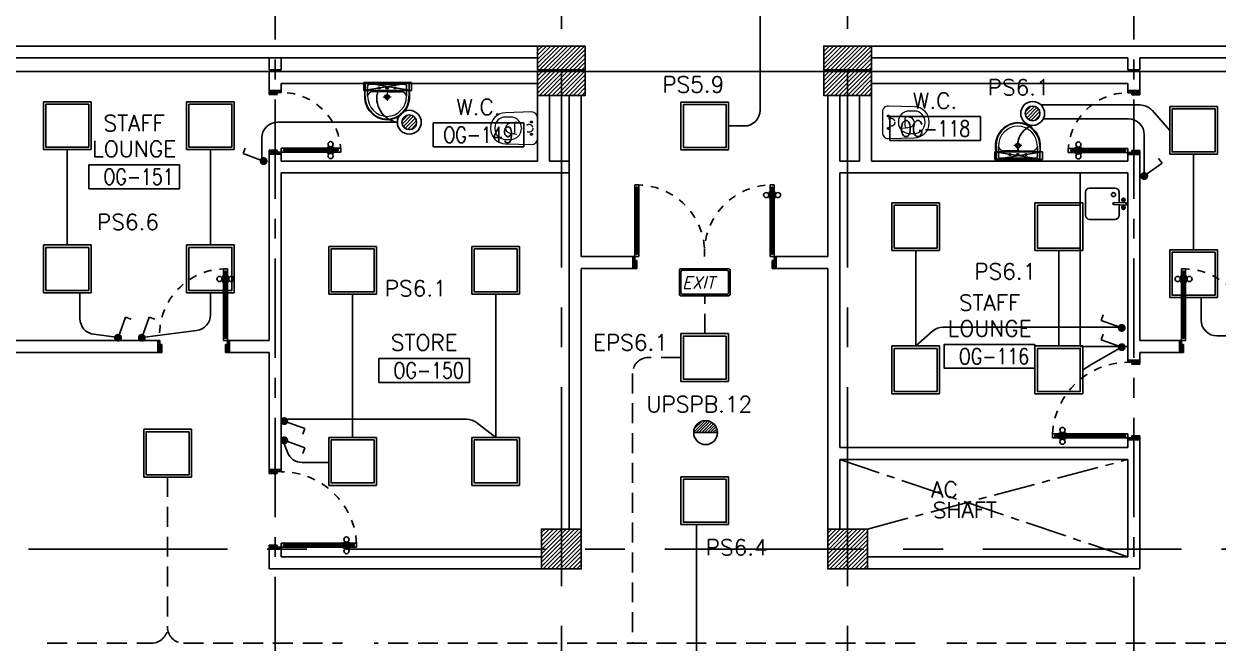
# Model space of a CAD drawing. Extents: x 0 to 92.9, y -1.3 to 78.2.
# Drawn here: x 57.68 to 72.7, y 25.96 to 33.74 of the extents above; entities that cross this region are included whole.
import ezdxf
from ezdxf.enums import TextEntityAlignment as Align

# ---------------------------------------------------------------- set-up
doc = ezdxf.new("R2010")
doc.units = 0
doc.header["$MEASUREMENT"] = 0
for name, pattern in [('CENTER', [2, 1.25, -0.25, 0.25, -0.25]), ('CENTER2', [1.125, 0.75, -0.125, 0.125, -0.125]), ('CENTERX2', [4, 2.5, -0.5, 0.5, -0.5]), ('DASHED', [0.75, 0.5, -0.25]), ('HIDDEN', [0.375, 0.25, -0.125]), ('HIDDEN2', [0.1875, 0.125, -0.0625])]:
    doc.linetypes.add(name, pattern=pattern)
doc.layers.get('0').update_dxf_attribs({"color": 11, "linetype": 'CONTINUOUS'})
for name, color, linetype in [('AXES', 11, 'CENTERX2'), ('AXES1', 11, 'CENTER'), ('COL', 11, 'CONTINUOUS'), ('DOOR', 11, 'CONTINUOUS'), ('E-CLINE', 2, 'CONTINUOUS'), ('E-HLINE', 2, 'HIDDEN'), ('E-LITE', 4, 'CONTINUOUS'), ('E-SWITCH', 4, 'CONTINUOUS'), ('E-SWITCHS', 4, 'CONTINUOUS'), ('E-TEXT', 4, 'CONTINUOUS'), ('E-TRXT', 4, 'CONTINUOUS'), ('EJ', 11, 'CONTINUOUS'), ('EL-LITE', 4, 'CONTINUOUS'), ('FIX', 11, 'CONTINUOUS'), ('HAT', 11, 'CONTINUOUS'), ('NON-MEDICAL', 11, 'CONTINUOUS'), ('RM-BOX', 11, 'CONTINUOUS'), ('RM-NAME', 11, 'CONTINUOUS'), ('RM-NO', 11, 'CONTINUOUS'), ('ROOF', 11, 'CONTINUOUS'), ('WALL', 11, 'CONTINUOUS'), ('WALL-F', 11, 'CONTINUOUS')]:
    doc.layers.add(name, color=color, linetype=linetype)
doc.styles.add('ITALICC', font='italicc')
doc.styles.add('ROMANS', font='ROMANS.shx', dxfattribs={"width": 0.6})

# ---------------------------------------------------------------- blocks, each defined once
blk = doc.blocks.new('*X88')
at = {"color": 0}
for p, q in [((235129, 139881), (235597, 140350)), ((235129, 139934), (235544, 140350)), ((235129, 139987), (235491, 140350)), ((235129, 140040), (235438, 140350)), ((235129, 140093), (235385, 140350)), ((235129, 140146), (235332, 140350)), ((235129, 140199), (235279, 140350)), ((235129, 140253), (235226, 140350)), ((235129, 140306), (235173, 140350)), ((235150, 139850), (235629, 140328)), ((235203, 139850), (235629, 140275)), ((235256, 139850), (235629, 140222)), ((235309, 139850), (235629, 140169)), ((235362, 139850), (235629, 140116)), ((235415, 139850), (235629, 140063)), ((235468, 139850), (235629, 140010)), ((235521, 139850), (235629, 139957)), ((235574, 139850), (235629, 139904))]:
    blk.add_line(p, q, dxfattribs=at)
blk = doc.blocks.new('COL50')
at = {"layer": 'COL'}
blk.add_lwpolyline([(-250, 250), (-250, -250), (250, -250), (250, 250)], close=True, dxfattribs=at)
blk = doc.blocks.new('C5')
at = {"layer": 'HAT', "linetype": 'ByBlock'}
h = blk.add_hatch(dxfattribs=at)
h.set_pattern_fill('ANSI31', color=256, scale=300, style=0)
h.set_pattern_definition([(45, (-223356.182, -51411.005), (-26.516504, 26.516504), [])])
h.paths.add_polyline_path([(300, 300), (0, 300), (0, 0), (300, 0)])
h.paths.add_polyline_path([(600, 300), (300, 300), (300, 0), (600, 0)])
at = {"layer": 'COL'}
blk.add_lwpolyline([(600, 300), (0, 300), (0, 0), (600, 0)], close=True, dxfattribs=at)
blk = doc.blocks.new('A$C272A55A0')
at = {"layer": 'DOOR', "color": 0, "linetype": 'ByBlock'}
for p, q in [((0, 900), (0, 1050)), ((50, 1050), (0, 1050)), ((25, 950), (50, 950)), ((25, 900), (25, 950)), ((50, 950), (50, 1050)), ((1750, 950), (1750, 1050)), ((1750, 1050), (1800, 1050)), ((1775, 950), (1750, 950)), ((1775, 900), (1775, 950)), ((1800, 1050), (1800, 900)), ((0, 900), (25, 900)), ((75, 900), (25, 900)), ((25, 850), (25, 900)), ((42, 850), (25, 850)), ((58, 870), (42, 870)), ((42, 870), (42, 850)), ((58, 850), (58, 870)), ((75, 850), (58, 850)), ((75, 900), (75, 850)), ((1725, 900), (1775, 900)), ((1725, 900), (1725, 850)), ((1725, 850), (1742, 850)), ((1742, 870), (1758, 870)), ((1742, 850), (1742, 870)), ((1758, 870), (1758, 850)), ((1758, 850), (1775, 850)), ((1800, 900), (1775, 900)), ((1775, 850), (1775, 900)), ((1718, 160), (1709, 160)), ((1709, 95), (1709, 160)), ((1725, 173), (1718, 173)), ((1718, 173), (1718, 83)), ((1718, 95), (1718, 160)), ((1775, 173), (1782, 173)), ((1782, 173), (1782, 83)), ((1782, 160), (1791, 160)), ((1782, 95), (1782, 160)), ((1791, 95), (1791, 160)), ((25, 50), (42, 50)), ((25, 50), (25, 0)), ((25, 0), (75, 0)), ((75, 0), (25, 0)), ((42, 50), (42, 30)), ((42, 30), (58, 30)), ((58, 50), (75, 50)), ((58, 50), (58, 30)), ((75, 50), (75, 0)), ((1718, 95), (1709, 95)), ((1725, 83), (1718, 83)), ((1742, 50), (1725, 50)), ((1725, 50), (1725, 0)), ((1775, 0), (1725, 0)), ((1725, 0), (1775, 0)), ((1742, 50), (1742, 30)), ((1758, 30), (1742, 30)), ((1775, 50), (1758, 50)), ((1758, 50), (1758, 30)), ((1775, 83), (1782, 83)), ((1775, 50), (1775, 0)), ((1782, 95), (1791, 95))]:
    blk.add_line(p, q, dxfattribs=at)
at = {"layer": 'DOOR', "color": 9, "linetype": 'ByBlock'}
for p, q in [((50, 1050), (0, 1010)), ((50, 1050), (0, 937)), ((50, 1050), (37, 950)), ((1750, 1050), (1800, 1010)), ((1750, 1050), (1800, 937)), ((1750, 1050), (1763, 950))]:
    blk.add_line(p, q, dxfattribs=at)
at = {"layer": 'DOOR', "linetype": 'ByBlock'}
for p, q in [((25, 850), (25, 50)), ((42, 850), (42, 50)), ((58, 850), (58, 50)), ((75, 50), (75, 850)), ((1725, 50), (1725, 850)), ((1742, 850), (1742, 50)), ((1758, 850), (1758, 50)), ((1775, 850), (1775, 50))]:
    blk.add_line(p, q, dxfattribs=at)
at = {"layer": 'DOOR', "color": 0, "linetype": 'ByBlock'}
for centre in [(1676, 128), (1824, 128)]:
    blk.add_circle(centre, 32.4, dxfattribs=at)
at = {"layer": 'DOOR', "color": 9, "linetype": 'ByBlock'}
for centre, radius, start, end in [((50, 1050), 54.4, 203.2074, 270), ((50, 1050), 74.4, 227.7764, 270), ((50, 1050), 94.4, 238.0182, 270), ((50, 1050), 114, 244.0838, 257.3774), ((50, 1050), 134, 248.1598, 259.28), ((50, 1050), 154, 251.1053, 256.2858), ((50, 1050), 34.4, 180, 270), ((50, 1050), 14.4, 180, 270), ((1750, 1050), 14.4, 270, 0), ((1750, 1050), 34.4, 270, 0), ((1750, 1050), 54.4, 270, 336.7926), ((1750, 1050), 74.4, 270, 312.2236), ((1750, 1050), 94.4, 270, 301.9818), ((1750, 1050), 114, 282.6226, 295.9162), ((1750, 1050), 134, 280.72, 291.8402), ((1750, 1050), 154, 283.7142, 288.8947)]:
    blk.add_arc(centre, radius, start, end, dxfattribs=at)
at = {"layer": 'DOOR', "linetype": 'HIDDEN', "ltscale": 0.5}
for centre, start, end in [((50, 851), 268.3174, 3.2965), ((1750, 851), 176.7035, 271.6826)]:
    blk.add_arc(centre, 851, start, end, dxfattribs=at)
at = {"layer": 'WALL', "linetype": 'ByBlock'}
blk.add_line((1800, 900), (1800, 1050), dxfattribs=at)
blk = doc.blocks.new('RM1')
at = {"layer": 'RM-BOX'}
blk.add_lwpolyline([(570, -200), (-570, -200), (-570, -500), (570, -500)], close=True, dxfattribs=at)
at = {"layer": 'RM-NAME', "style": 'ROMANS'}
for tag, p in [('ROOMNAME1', (0, 324)), ('ROOMNAME2', (0, 0))]:
    blk.add_attdef(tag, text='', height=200, dxfattribs=at).set_placement(p, align=Align.MIDDLE)
at = {"layer": 'RM-NO', "style": 'ROMANS', "width": 0.8}
blk.add_attdef('ROOMNO', text='', height=200, dxfattribs=at).set_placement((0, -350), align=Align.MIDDLE)
blk = doc.blocks.new('DOOR-10')
at = {"layer": 'DOOR', "color": 0, "linetype": 'ByBlock'}
for p, q in [((-26, 1100), (-76, 1100)), ((-76, 1100), (-26, 1100)), ((-76, 1050), (-76, 1100)), ((-43, 1070), (-59, 1070)), ((-59, 1050), (-59, 1070)), ((-43, 1050), (-43, 1070)), ((-26, 1050), (-26, 1100)), ((-83, 1005), (-92, 1005)), ((-92, 1005), (-92, 940)), ((-83, 940), (-92, 940)), ((-76, 1018), (-83, 1018)), ((-83, 928), (-83, 1018)), ((-83, 1005), (-83, 940)), ((-76, 928), (-83, 928)), ((-59, 1050), (-76, 1050)), ((-26, 1050), (-43, 1050)), ((-26, 1018), (-18, 1018)), ((-26, 928), (-18, 928)), ((-18, 928), (-18, 1018)), ((-18, 1005), (-9, 1005)), ((-18, 1005), (-18, 940)), ((-18, 940), (-9, 940)), ((-9, 1005), (-9, 940)), ((-76, 200), (-59, 200)), ((-76, 150), (-76, 200)), ((-59, 200), (-59, 180)), ((-59, 180), (-43, 180)), ((-43, 200), (-26, 200)), ((-43, 180), (-43, 200)), ((-26, 200), (-26, 150)), ((-1001, 0), (-1001, 150)), ((-1001, 150), (-976, 150)), ((-1001, 150), (-1001, 0)), ((-951, 0), (-1001, 0)), ((-976, 150), (-976, 100)), ((-976, 100), (-951, 100)), ((-951, 100), (-951, 0)), ((-76, 150), (-26, 150)), ((-51, 100), (-51, 0)), ((-26, 100), (-51, 100)), ((-51, 0), (-1, 0)), ((-1, 150), (-26, 150)), ((-26, 150), (-26, 100))]:
    blk.add_line(p, q, dxfattribs=at)
at = {"layer": 'DOOR', "linetype": 'ByBlock'}
for p, q in [((-76, 1050), (-76, 200)), ((-59, 200), (-59, 1050)), ((-43, 200), (-43, 1050)), ((-26, 200), (-26, 1050))]:
    blk.add_line(p, q, dxfattribs=at)
at = {"layer": 'DOOR', "color": 9, "linetype": 'ByBlock'}
for p, q in [((-951, 0), (-1001, 114)), ((-951, 0), (-1001, 40)), ((-951, 0), (-964, 100)), ((-51, 0), (-1, 114)), ((-51, 0), (-37, 100)), ((-51, 0), (-1, 40)), ((-1, 0), (-1, 150))]:
    blk.add_line(p, q, dxfattribs=at)
at = {"layer": 'DOOR', "color": 0, "linetype": 'ByBlock'}
for centre in [(-124, 973), (23, 973)]:
    blk.add_circle(centre, 32.4, dxfattribs=at)
at = {"layer": 'DOOR', "linetype": 'HIDDEN', "ltscale": 0.5}
blk.add_arc((-23, 149), 952, 93.1482, 179.9482, dxfattribs=at)
at = {"layer": 'DOOR', "color": 9, "linetype": 'ByBlock'}
for centre, radius, start, end in [((-951, 0), 154, 103.7142, 108.8947), ((-951, 0), 134, 100.72, 111.8402), ((-951, 0), 94.4, 90, 121.9818), ((-951, 0), 74.4, 90, 132.2236), ((-951, 0), 54.4, 90, 156.7926), ((-951, 0), 34.4, 90, 180), ((-951, 0), 14.4, 90, 180), ((-51, 0), 94.4, 58.0182, 90), ((-51, 0), 74.4, 47.7764, 90), ((-51, 0), 54.4, 23.2074, 90), ((-51, 0), 34.4, 0, 90), ((-51, 0), 14.4, 0, 90), ((-51, 0), 134, 68.1598, 79.28), ((-51, 0), 114, 64.0838, 77.3774), ((-51, 0), 154, 71.1053, 76.2858)]:
    blk.add_arc(centre, radius, start, end, dxfattribs=at)
blk = doc.blocks.new('DOOR80')
at = {"layer": 'DOOR', "color": 0, "linetype": 'ByBlock'}
for p, q in [((-91, 805), (-91, 740)), ((-82, 805), (-91, 805)), ((-82, 728), (-82, 818)), ((-75, 818), (-82, 818)), ((-82, 805), (-82, 740)), ((-75, 850), (-75, 900)), ((-75, 900), (-25, 900)), ((-25, 900), (-75, 900)), ((-58, 850), (-75, 850)), ((-58, 850), (-58, 870)), ((-42, 870), (-58, 870)), ((-42, 850), (-42, 870)), ((-25, 850), (-42, 850)), ((-25, 850), (-25, 900)), ((-25, 818), (-18, 818)), ((-18, 728), (-18, 818)), ((-18, 805), (-18, 740)), ((-18, 805), (-9, 805)), ((-9, 805), (-9, 740)), ((-82, 740), (-91, 740)), ((-75, 728), (-82, 728)), ((-25, 728), (-18, 728)), ((-18, 740), (-9, 740)), ((-75, 200), (-58, 200)), ((-75, 150), (-75, 200)), ((-58, 200), (-58, 180)), ((-58, 180), (-42, 180)), ((-42, 200), (-25, 200)), ((-42, 180), (-42, 200)), ((-25, 200), (-25, 150)), ((-800, 150), (-800, 0)), ((-800, 150), (-775, 150)), ((-800, 0), (-800, 150)), ((-750, 0), (-800, 0)), ((-775, 150), (-775, 100)), ((-775, 100), (-750, 100)), ((-750, 100), (-750, 0)), ((-75, 150), (-25, 150)), ((-50, 100), (-50, 0)), ((-25, 100), (-50, 100)), ((-50, 0), (0, 0)), ((0, 150), (-25, 150)), ((-25, 150), (-25, 100)), ((0, 0), (0, 150)), ((0, 150), (0, 0))]:
    blk.add_line(p, q, dxfattribs=at)
at = {"layer": 'DOOR', "linetype": 'ByBlock'}
for p, q in [((-75, 850), (-75, 200)), ((-58, 200), (-58, 850)), ((-42, 200), (-42, 850)), ((-25, 200), (-25, 850))]:
    blk.add_line(p, q, dxfattribs=at)
at = {"layer": 'DOOR', "color": 9, "linetype": 'ByBlock'}
for p, q in [((-750, 0), (-800, 114)), ((-750, 0), (-800, 40)), ((-750, 0), (-763, 100)), ((-50, 0), (0, 114)), ((-50, 0), (-37, 100)), ((-50, 0), (0, 40))]:
    blk.add_line(p, q, dxfattribs=at)
at = {"layer": 'DOOR', "color": 0, "linetype": 'ByBlock'}
for centre in [(-124, 773), (24, 773)]:
    blk.add_circle(centre, 32.4, dxfattribs=at)
at = {"layer": 'DOOR', "linetype": 'HIDDEN', "ltscale": 0.5}
blk.add_arc((-25, 150), 750, 90, 180, dxfattribs=at)
at = {"layer": 'DOOR', "color": 9, "linetype": 'ByBlock'}
for centre, radius, start, end in [((-750, 0), 154, 103.7142, 108.8947), ((-750, 0), 134, 100.72, 111.8402), ((-750, 0), 94.4, 90, 121.9818), ((-750, 0), 74.4, 90, 132.2236), ((-750, 0), 54.4, 90, 156.7926), ((-750, 0), 34.4, 90, 180), ((-750, 0), 14.4, 90, 180), ((-50, 0), 94.4, 58.0182, 90), ((-50, 0), 74.4, 47.7764, 90), ((-50, 0), 54.4, 23.2074, 90), ((-50, 0), 34.4, 0, 90), ((-50, 0), 14.4, 0, 90), ((-50, 0), 134, 68.1598, 79.28), ((-50, 0), 114, 64.0838, 77.3774), ((-50, 0), 154, 71.1053, 76.2858)]:
    blk.add_arc(centre, radius, start, end, dxfattribs=at)
blk = doc.blocks.new('DOOR90')
at = {"layer": 'DOOR', "linetype": 'ByBlock'}
for p, q in [((0, 0), (-150, 0)), ((-200, -25), (-1000, -25)), ((-200, -42), (-1000, -42)), ((-200, -58), (-1000, -58)), ((-1000, -75), (-200, -75))]:
    blk.add_line(p, q, dxfattribs=at)
at = {"layer": 'DOOR', "color": 0, "linetype": 'ByBlock'}
for p, q in [((-150, 0), (-150, -25)), ((-150, 0), (0, 0)), ((0, -50), (0, 0)), ((-1050, -25), (-1050, -75)), ((-1050, -75), (-1050, -25)), ((-1000, -25), (-1050, -25)), ((-1000, -75), (-1050, -75)), ((-1020, -42), (-1020, -58)), ((-1000, -42), (-1020, -42)), ((-1000, -58), (-1020, -58)), ((-1000, -25), (-1000, -42)), ((-1000, -58), (-1000, -75)), ((-968, -25), (-968, -18)), ((-878, -18), (-968, -18)), ((-968, -75), (-968, -82)), ((-878, -82), (-968, -82)), ((-955, -18), (-955, -9)), ((-955, -9), (-890, -9)), ((-955, -18), (-890, -18)), ((-955, -82), (-955, -91)), ((-955, -82), (-890, -82)), ((-955, -91), (-890, -91)), ((-890, -18), (-890, -9)), ((-890, -82), (-890, -91)), ((-878, -25), (-878, -18)), ((-878, -75), (-878, -82)), ((-200, -42), (-200, -25)), ((-200, -25), (-150, -25)), ((-180, -42), (-200, -42)), ((-200, -75), (-200, -58)), ((-200, -58), (-180, -58)), ((-150, -75), (-200, -75)), ((-180, -58), (-180, -42)), ((-150, -75), (-150, -25)), ((-150, -25), (-100, -25)), ((-100, -25), (-100, -50)), ((-100, -50), (0, -50)), ((-150, -900), (-150, -875)), ((-150, -875), (-100, -875)), ((0, -900), (-150, -900)), ((-150, -900), (0, -900)), ((-100, -850), (0, -850)), ((-100, -875), (-100, -850)), ((0, -850), (0, -900))]:
    blk.add_line(p, q, dxfattribs=at)
at = {"layer": 'DOOR', "color": 9, "linetype": 'ByBlock'}
for p, q in [((0, -50), (-114, 0)), ((0, -50), (-40, 0)), ((0, -50), (-100, -37)), ((0, -850), (-114, -900)), ((0, -850), (-100, -863)), ((0, -850), (-40, -900))]:
    blk.add_line(p, q, dxfattribs=at)
at = {"layer": 'DOOR', "color": 0, "linetype": 'ByBlock'}
for centre in [(-923, 24), (-923, -124)]:
    blk.add_circle(centre, 32.4, dxfattribs=at)
at = {"layer": 'DOOR', "color": 9, "linetype": 'ByBlock'}
for centre, radius, start, end in [((0, -50), 74.4, 137.7764, 180), ((0, -50), 54.4, 113.2074, 180), ((0, -50), 154, 161.1053, 166.2858), ((0, -50), 134, 158.1598, 169.28), ((0, -50), 114, 154.0838, 167.3774), ((0, -50), 94.4, 148.0182, 180), ((0, -50), 34.4, 90, 180), ((0, -50), 14.4, 90, 180), ((0, -850), 154, 193.7142, 198.8947), ((0, -850), 134, 190.72, 201.8402), ((0, -850), 94.4, 180, 211.9818), ((0, -850), 74.4, 180, 222.2236), ((0, -850), 54.4, 180, 246.7926), ((0, -850), 34.4, 180, 270), ((0, -850), 14.4, 180, 270)]:
    blk.add_arc(centre, radius, start, end, dxfattribs=at)
at = {"layer": 'DOOR', "linetype": 'HIDDEN', "ltscale": 0.5}
blk.add_arc((-222, -50), 828, 178.2701, 275.003, dxfattribs=at)
blk = doc.blocks.new('*X96')
at = {"color": 0}
for p, q in [((238729, 139875), (239203, 140350)), ((238729, 139928), (239150, 140350)), ((238729, 139981), (239097, 140350)), ((238729, 140034), (239044, 140350)), ((238729, 140087), (238991, 140350)), ((238729, 140140), (238938, 140350)), ((238729, 140193), (238885, 140350)), ((238729, 140246), (238832, 140350)), ((238729, 140299), (238779, 140350)), ((238756, 139850), (239229, 140322)), ((238809, 139850), (239229, 140269)), ((238862, 139850), (239229, 140216)), ((238915, 139850), (239229, 140163)), ((238968, 139850), (239229, 140110)), ((239021, 139850), (239229, 140057)), ((239074, 139850), (239229, 140004)), ((239128, 139850), (239229, 139951)), ((239181, 139850), (239229, 139898))]:
    blk.add_line(p, q, dxfattribs=at)
blk = doc.blocks.new('LAV1')
at = {"layer": 'FIX', "linetype": 'ByBlock', "ltscale": 0.3}
for p, q in [((-280, 210), (-275, 50)), ((-245, 210), (-245, 85)), ((245, 210), (245, 85)), ((280, 210), (275, 50)), ((0, 60), (-220, 60)), ((0, 60), (220, 60))]:
    blk.add_line(p, q, dxfattribs=at)
at = {"layer": 'FIX', "linetype": 'Continuous', "lineweight": 20}
for p, q in [((-275, 210), (-275, 50)), ((0, 155), (-181, 155)), ((0, 155), (181, 155)), ((275, 210), (275, 50)), ((0, 50), (-275, 50)), ((0, 50), (-252, 50)), ((0, 50), (275, 50)), ((0, 50), (252, 50))]:
    blk.add_line(p, q, dxfattribs=at)
at = {"layer": 'FIX', "linetype": 'DASHED', "lineweight": 20, "ltscale": 0.05}
for p, q in [((50, 220), (-50, 220)), ((0, 170), (0, 270)), ((0, 170), (0, 270))]:
    blk.add_line(p, q, dxfattribs=at)
at = {"layer": 'FIX', "lineweight": 20}
for p, q in [((16, 107), (-15, 107)), ((0, 92), (0, 123))]:
    blk.add_line(p, q, dxfattribs=at)
for centre, radius in [((0, 220), 29.5), ((0, 220), 22.5), ((0, 107), 15.5)]:
    blk.add_circle(centre, radius, dxfattribs=at)
at = {"layer": 'FIX', "linetype": 'HIDDEN', "lineweight": 20, "ltscale": 0.05}
for centre in [(-100, 107), (100, 107)]:
    blk.add_circle(centre, 12.4, dxfattribs=at)
at = {"layer": 'FIX', "linetype": 'ByBlock', "ltscale": 0.3}
for centre, radius, start, end in [((7, 220), 287, 91.3776, 182.0064), ((-7, 220), 287, 357.9936, 88.6224), ((-220, 85), 24.9, 179.7021, 269.9486), ((220, 85), 24.9, 270.0514, 0.2979)]:
    blk.add_arc(centre, radius, start, end, dxfattribs=at)
at = {"layer": 'FIX', "linetype": 'Continuous', "lineweight": 20}
for centre, radius, start, end in [((8, 217), 283, 91.6988, 181.351), ((8, 212), 253, 91.7328, 180.4884), ((-8, 217), 283, 358.649, 88.3012), ((-8, 212), 253, 359.5116, 88.2672), ((-179, 222), 66.9, 190.2006, 268.0786), ((179, 222), 66.9, 271.9214, 349.7994)]:
    blk.add_arc(centre, radius, start, end, dxfattribs=at)
blk = doc.blocks.new('WC1')
at = {"layer": 'FIX', "lineweight": 20}
for p, q in [((-210, 204), (-538, 194)), ((-727, 5), (-727, -5)), ((-674, 5), (-674, -5)), ((-534, 24), (-540, 0)), ((-540, 0), (-534, -24)), ((-475, 141), (-538, 141)), ((-395, 76), (-490, 60)), ((-339, 5), (-339, -5)), ((-137, 0), (-137, 131)), ((-137, -131), (-137, 0)), ((-538, -141), (-475, -141)), ((-490, -60), (-395, -76)), ((-538, -194), (-210, -204)), ((-213, -204), (-210, -204))]:
    blk.add_line(p, q, dxfattribs=at)
at = {"layer": 'FIX', "linetype": 'Continuous', "lineweight": 20}
blk.add_line((-420, -47), (-420, 45), dxfattribs=at)
at = {"layer": 'FIX', "linetype": 'HIDDEN2', "lineweight": 20, "ltscale": 0.3}
blk.add_circle((-245, 0), 49.8, dxfattribs=at)
at = {"layer": 'FIX', "linetype": 'HIDDEN', "lineweight": 20, "ltscale": 0.05}
for centre in [(-213, 78), (-213, -77)]:
    blk.add_circle(centre, 11.6, dxfattribs=at)
at = {"layer": 'FIX', "lineweight": 20}
for centre, radius, start, end in [((-538, 5), 189, 90, 180), ((-210, 131), 73, 360, 90), ((-538, 5), 136, 90, 180), ((-473, -7), 68.2, 128.9242, 152.8468), ((-464, -18), 82, 108.496, 128.9242), ((-475, 5), 136, 360, 90), ((-538, -5), 189, 180, 270), ((-538, -5), 136, 180, 270), ((-473, 7), 68.2, 207.1532, 231.0758), ((-464, 18), 82, 231.0758, 251.504), ((-475, -5), 136, 270, 0), ((-210, -131), 73, 270, 0)]:
    blk.add_arc(centre, radius, start, end, dxfattribs=at)
at = {"layer": 'FIX', "linetype": 'Continuous', "lineweight": 20}
for centre, start, end in [((-443, 46), 357.6662, 91.6121), ((-442, -46), 268.3879, 2.3338)]:
    blk.add_arc(centre, 22.3, start, end, dxfattribs=at)
blk = doc.blocks.new('MR20')
at = {"layer": 'E-LITE'}
for p, q in [((-300, 100), (-300, 0)), ((-300, 100), (-300, 0)), ((-300, 0), (300, 0)), ((-300, 0), (300, 0)), ((-300, 0), (300, 0)), ((-300, 0), (-300, 0)), ((300, 0), (300, 100)), ((300, 0), (300, 100)), ((300, 0), (300, 0))]:
    blk.add_line(p, q, dxfattribs=at)
at = {"layer": 'E-LITE', "color": 3}
blk.add_line((300, 100), (-300, 100), dxfattribs=at)
at = {"layer": 'E-LITE', "color": 8}
for p, q in [((300, 0), (-300, 100)), ((300, 100), (-300, 0))]:
    blk.add_line(p, q, dxfattribs=at)
blk = doc.blocks.new('*X49')
at = {"color": 0}
for p, q in [((21548.527, 18540.142), (21548.801, 18540.415)), ((21548.529, 18539.966), (21548.977, 18540.414)), ((21548.584, 18539.845), (21549.098, 18540.359)), ((21548.672, 18539.756), (21549.187, 18540.271)), ((21548.793, 18539.7), (21549.243, 18540.15)), ((21548.966, 18539.696), (21549.246, 18539.977))]:
    blk.add_line(p, q, dxfattribs=at)
blk = doc.blocks.new('SPOT')
at = {"layer": 'E-LITE'}
for radius in [0.6, 0.369]:
    blk.add_circle((0, 0), radius, dxfattribs=at)
at = {"layer": 'E-LITE', "color": 8}
blk.add_blockref('*X49', (-21548.886, -18540.056), dxfattribs=at)
blk = doc.blocks.new('L42')
at = {"layer": 'E-LITE'}
for p, q in [((0.3, 0.3), (-0.3, 0.3)), ((-0.3, 0.3), (-0.3, -0.3)), ((0.3, -0.3), (0.3, 0.3)), ((-0.3, -0.3), (0.3, -0.3))]:
    blk.add_line(p, q, dxfattribs=at)
at = {"layer": 'E-LITE', "color": 8}
blk.add_lwpolyline([(-0.27, 0.27), (-0.27, -0.27), (0.27, -0.27), (0.27, 0.27)], close=True, dxfattribs=at)
blk = doc.blocks.new('1G1W')
for p, q in [((0, 0), (0.55, 0)), ((0.55, 0), (0.55, -0.15))]:
    blk.add_line(p, q)
at = {"const_width": 0.1}
blk.add_lwpolyline([(-0.05, 0, 1), (0.05, 0, 1)], format="xyb", close=True, dxfattribs=at)
blk = doc.blocks.new('EXIT')
at = {"layer": 'E-LITE', "color": 4}
for p, q in [((0.3, 0.17), (-0.3, 0.17)), ((-0.32, 0.15), (-0.32, -0.15)), ((0.32, -0.15), (0.32, 0.15)), ((-0.3, -0.17), (0.3, -0.17))]:
    blk.add_line(p, q, dxfattribs=at)
at = {"layer": 'E-LITE', "color": 8}
for p, q in [((-0.3, 0.13), (-0.3, -0.13)), ((0.28, 0.15), (-0.28, 0.15)), ((0.3, -0.13), (0.3, 0.13)), ((-0.28, -0.15), (0.28, -0.15))]:
    blk.add_line(p, q, dxfattribs=at)
at = {"layer": 'E-LITE', "color": 4}
for centre, start, end in [((-0.3, 0.15), 90, 180), ((0.3, 0.15), 360, 90), ((-0.3, -0.15), 180, 270), ((0.3, -0.15), 270, 0)]:
    blk.add_arc(centre, 0.02, start, end, dxfattribs=at)
at = {"layer": 'E-LITE', "color": 8}
for centre, start, end in [((-0.28, 0.13), 90, 180), ((0.28, 0.13), 0, 90), ((-0.28, -0.13), 180, 270), ((0.28, -0.13), 270, 0)]:
    blk.add_arc(centre, 0.02, start, end, dxfattribs=at)
at = {"layer": 'E-LITE', "color": 5, "style": 'ITALICC'}
blk.add_text('EXIT', height=0.15, dxfattribs=at).set_placement((-0.284, -0.078))
blk = doc.blocks.new('EL')
at = {"layer": 'EL-LITE'}
h = blk.add_hatch(dxfattribs=at)
h.set_pattern_fill('ANSI31', color=4, scale=0.2, style=0)
h.set_pattern_definition([(45, (587.071197, 567.777136), (-0.0176776695, 0.0176776695), [])])
h.paths.add_polyline_path([(0.15, 0, 1), (-0.15, 0)])
at = {"layer": 'EL-LITE', "color": 4}
blk.add_line((-0.15, 0), (0.15, 0), dxfattribs=at)
blk.add_circle((0, 0), 0.15, dxfattribs=at)

msp = doc.modelspace()

# ---------------------------------------------------------------- linework, layer by layer
at = {"layer": 'AXES'}
for p, q in [((64.443, -1.327), (64.443, 77.486)), ((68.043, -1.327), (68.043, 77.486)), ((91.893, 33.138), (24.203, 33.138)), ((92.243, 27.138), (24.203, 27.138))]:
    msp.add_line(p, q, dxfattribs=at)
at = {"layer": 'AXES1'}
for p, q in [((60.843, 5.538), (60.843, 64.358)), ((71.643, 5.538), (71.643, 64.358))]:
    msp.add_line(p, q, dxfattribs=at)
at = {"layer": 'E-CLINE', "color": 4, "linetype": 'ByBlock'}
for p, q in [((66.944, 34.662), (66.944, 32.653)), ((66.547, 32.453), (66.744, 32.453))]:
    msp.add_line(p, q, dxfattribs=at)
at = {"layer": 'E-CLINE', "color": 4}
for p, q in [((70.476, 32.717), (71.721, 32.717)), ((71.871, 32.65), (72.094, 32.397)), ((58.23, 30.958), (58.23, 32.158)), ((60.03, 30.958), (60.03, 32.158)), ((72.394, 30.897), (72.394, 32.097)), ((68.899, 29.689), (68.899, 30.889)), ((70.699, 29.689), (70.699, 30.889)), ((61.818, 30.338), (61.818, 28.538)), ((63.618, 30.338), (63.618, 28.538)), ((66.144, 27.444), (66.144, 25.542))]:
    msp.add_line(p, q, dxfattribs=at)
at = {"layer": 'E-CLINE', "color": 4, "linetype": 'ByBlock'}
msp.add_arc((66.744, 32.653), 0.2, 270, 0, dxfattribs=at)
at = {"layer": 'E-CLINE', "color": 4}
for centre, radius, start, end in [((71.721, 32.517), 0.2, 41.3897, 90), ((70.444, 32.209), 0.263, 106.3327, 197.3286)]:
    msp.add_arc(centre, radius, start, end, dxfattribs=at)
at = {"layer": 'E-HLINE', "color": 4}
for p, q in [((66.247, 29.844), (66.247, 30.32)), ((65.947, 29.544), (65.539, 29.544)), ((65.339, 29.344), (65.339, 25.956)), ((59.491, 28.042), (59.491, 26.156)), ((57.978, 25.956), (59.291, 25.956)), ((59.691, 25.956), (61.691, 25.956)), ((68.891, 25.956), (62.091, 25.956)), ((69.291, 25.956), (73.691, 25.956))]:
    msp.add_line(p, q, dxfattribs=at)
for centre, start, end in [((65.539, 29.344), 90, 180), ((59.291, 26.156), 270, 0), ((59.691, 26.156), 180, 270)]:
    msp.add_arc(centre, 0.2, start, end, dxfattribs=at)
at = {"layer": 'E-SWITCH', "color": 4}
for p, q in [((62.381, 32.5), (60.875, 32.5)), ((70.504, 32.543), (71.574, 32.543)), ((60.675, 32.021), (60.675, 32.3)), ((71.774, 31.825), (71.774, 32.343)), ((71.998, 31.984), (71.954, 32.046)), ((71.774, 31.825), (71.998, 31.984)), ((58.389, 30.358), (58.389, 30.034)), ((60.03, 30.358), (60.03, 30.081)), ((72.488, 30.297), (72.488, 30.015)), ((71.466, 29.924), (69.243, 29.924)), ((58.564, 29.836), (58.845, 29.801)), ((59.855, 29.882), (59.203, 29.801)), ((69.112, 29.875), (68.899, 29.689)), ((73.275, 29.815), (72.688, 29.815)), ((60.966, 28.769), (63.252, 28.769)), ((63.374, 28.727), (63.618, 28.538)), ((60.949, 28.48), (60.998, 28.353)), ((61.184, 28.225), (61.518, 28.225))]:
    msp.add_line(p, q, dxfattribs=at)
at = {"layer": 'E-SWITCH', "color": 4, "const_width": 0.05}
msp.add_lwpolyline([(71.753, 31.81, -1), (71.794, 31.839, -1)], format="xyb", close=True, dxfattribs=at)
at = {"layer": 'E-SWITCH', "color": 4}
for centre, radius, start, end in [((62.426, 32.801), 0.304, 161.4413, 261.5799), ((60.875, 32.3), 0.2, 90, 180), ((71.574, 32.343), 0.2, 0, 90), ((59.83, 30.081), 0.2, 277.0922, 0), ((58.589, 30.034), 0.2, 180, 262.9078), ((69.243, 29.724), 0.2, 90, 131.1789), ((72.688, 30.015), 0.2, 180, 270), ((75.319, 22.512), 8.121, 118.3104, 122.1366), ((63.252, 28.569), 0.2, 52.2188, 90), ((61.184, 28.425), 0.2, 200.8862, 270)]:
    msp.add_arc(centre, radius, start, end, dxfattribs=at)
at = {"layer": 'EJ'}
for p, q in [((7.159, 33.138), (82.693, 33.138)), ((60.768, 33.138), (57.493, 33.138)), ((63.168, 33.138), (60.918, 33.138)), ((60.918, 33.138), (64.143, 33.138)), ((64.193, 33.138), (63.318, 33.138)), ((67.793, 33.138), (64.693, 33.138))]:
    msp.add_line(p, q, dxfattribs=at)
at = {"layer": 'NON-MEDICAL'}
for p, q in [((70.968, 29.683), (70.968, 31.863)), ((71.035, 31.33), (71.035, 31.623)), ((71.085, 31.673), (71.406, 31.673)), ((71.456, 31.623), (71.456, 31.486)), ((71.544, 31.492), (71.389, 31.486)), ((71.544, 31.46), (71.389, 31.466)), ((71.456, 31.466), (71.456, 31.33)), ((71.544, 31.492), (71.544, 31.46)), ((71.406, 31.28), (71.085, 31.28)), ((70.968, 29.683), (71.568, 29.683))]:
    msp.add_line(p, q, dxfattribs=at)
for centre, radius in [((71.387, 31.591), 0.0255), ((71.513, 31.526), 0.0217), ((71.513, 31.526), 0.014), ((71.513, 31.427), 0.0217), ((71.513, 31.427), 0.014)]:
    msp.add_circle(centre, radius, dxfattribs=at)
for centre, radius, start, end in [((71.085, 31.623), 0.0499, 90, 180), ((71.406, 31.623), 0.0499, 0, 90), ((71.389, 31.476), 0.00997, 90, 270), ((71.085, 31.33), 0.0499, 180, 270), ((71.406, 31.33), 0.0499, 270, 0)]:
    msp.add_arc(centre, radius, start, end, dxfattribs=at)
at = {"layer": 'ROOF'}
msp.add_line((49.919, 33.138), (82.569, 33.138), dxfattribs=at)
at = {"layer": 'WALL'}
for p, q in [((57.543, 33.458), (64.143, 33.458)), ((68.193, 33.458), (74.943, 33.458)), ((57.543, 33.308), (64.143, 33.308)), ((60.768, 33.308), (60.768, 33.158)), ((60.918, 33.308), (60.918, 33.158)), ((68.343, 33.308), (71.568, 33.308)), ((71.568, 33.308), (71.568, 33.158)), ((71.718, 33.308), (74.943, 33.308)), ((71.718, 33.308), (71.718, 33.158)), ((60.768, 33.158), (60.918, 33.158)), ((60.768, 33.138), (60.768, 32.9)), ((60.768, 33.138), (60.918, 33.138)), ((64.143, 33.138), (60.918, 33.138)), ((68.343, 33.138), (71.568, 33.138)), ((71.718, 33.158), (71.568, 33.158)), ((71.718, 33.138), (71.568, 33.138)), ((71.718, 33.138), (71.718, 32.9)), ((64.143, 32.988), (60.918, 32.988)), ((60.918, 32.988), (60.918, 32.9)), ((68.343, 32.988), (71.568, 32.988)), ((71.568, 32.988), (71.568, 32.9)), ((64.143, 32.013), (64.143, 32.838)), ((64.293, 32.013), (64.293, 32.838)), ((64.543, 32.838), (64.543, 27.388)), ((64.693, 32.838), (64.693, 30.813)), ((67.793, 32.838), (67.793, 30.813)), ((67.944, 32.838), (67.944, 32.013)), ((68.193, 32.013), (68.193, 32.838)), ((68.343, 32.013), (68.343, 32.838)), ((60.768, 32.1), (60.768, 29.758)), ((60.918, 32.1), (60.918, 32.013)), ((64.143, 32.013), (60.918, 32.013)), ((64.543, 32.013), (64.293, 32.013)), ((67.944, 32.013), (68.193, 32.013)), ((68.343, 32.013), (71.568, 32.013)), ((71.568, 32.1), (71.568, 32.013)), ((71.718, 32.1), (71.718, 29.758)), ((64.543, 31.863), (60.918, 31.863)), ((60.918, 31.863), (60.918, 28.14)), ((67.944, 31.863), (67.944, 28.413)), ((67.944, 31.863), (71.568, 31.863)), ((71.568, 31.863), (71.568, 29.515)), ((64.693, 30.813), (65.343, 30.813)), ((65.343, 30.663), (65.343, 30.813)), ((67.143, 30.663), (67.143, 30.813)), ((67.143, 30.813), (67.793, 30.813)), ((64.693, 30.663), (64.693, 27.388)), ((64.693, 30.663), (65.343, 30.663)), ((67.143, 30.663), (67.793, 30.663)), ((67.793, 30.663), (67.793, 27.388)), ((59.368, 29.758), (57.543, 29.758)), ((60.768, 29.758), (60.268, 29.758)), ((71.718, 29.758), (72.218, 29.758)), ((72.218, 29.758), (72.218, 29.608)), ((59.368, 29.608), (57.093, 29.608)), ((60.768, 29.608), (60.268, 29.608)), ((60.768, 29.608), (60.768, 28.14)), ((60.918, 28.135), (60.918, 29.608)), ((71.568, 29.51), (71.568, 29.608)), ((71.718, 29.608), (72.218, 29.608)), ((71.718, 29.608), (71.718, 29.515)), ((67.944, 28.413), (71.568, 28.413)), ((71.568, 28.51), (71.568, 28.413)), ((71.718, 26.888), (71.718, 28.51)), ((71.568, 28.263), (67.943, 28.263)), ((67.943, 28.263), (67.943, 27.388)), ((71.568, 27.038), (71.568, 28.263)), ((60.768, 26.888), (60.768, 27.135)), ((60.918, 27.135), (60.918, 27.038)), ((64.193, 27.038), (60.918, 27.038)), ((68.293, 27.038), (71.568, 27.038)), ((60.768, 26.888), (64.193, 26.888)), ((71.718, 26.888), (68.293, 26.888))]:
    msp.add_line(p, q, dxfattribs=at)
at = {"layer": 'WALL', "linetype": 'ByBlock'}
for p, q in [((60.918, 32.9), (60.768, 32.9)), ((71.568, 32.9), (71.718, 32.9)), ((60.918, 32.1), (60.768, 32.1)), ((71.568, 32.1), (71.718, 32.1)), ((71.718, 29.51), (71.568, 29.51)), ((60.768, 28.135), (60.918, 28.135))]:
    msp.add_line(p, q, dxfattribs=at)
at = {"layer": 'WALL', "color": 97, "linetype": 'CENTER2', "ltscale": 0.7}
for p, q in [((71.568, 27.038), (67.943, 28.263)), ((68.293, 27.388), (71.568, 28.263))]:
    msp.add_line(p, q, dxfattribs=at)
at = {"layer": 'WALL', "linetype": 'ByBlock', "ltscale": 0.3}
msp.add_lwpolyline([(67.793, 27.388), (68.293, 27.388), (68.293, 26.888), (67.793, 26.888)], close=True, dxfattribs=at)
at = {"layer": 'WALL'}
msp.add_arc((63.165, 33.305), 0.003, 0, 90, dxfattribs=at)
at = {"layer": 'WALL-F'}
for p, q in [((64.143, 32.013), (64.143, 32.838)), ((64.293, 32.013), (64.293, 32.838)), ((64.543, 32.013), (64.293, 32.013))]:
    msp.add_line(p, q, dxfattribs=at)

# ---------------------------------------------------------------- block references
at = {"layer": 'COL', "linetype": 'ByBlock', "xscale": 0.001000000003841706, "yscale": 0.000999999996565748, "zscale": 0.001}
for p in [(64.143, 33.158), (67.743, 33.158), (64.143, 32.838), (67.743, 32.838)]:
    msp.add_blockref('C5', p, dxfattribs=at)
at = {"layer": 'COL', "xscale": -0.001000000003841706, "yscale": 0.000999999996565748, "zscale": 0.001}
for p in [(64.443, 27.138), (68.043, 27.138)]:
    msp.add_blockref('COL50', p, dxfattribs=at)
at = {"layer": 'DOOR', "color": 7, "linetype": 'ByBlock', "yscale": 0.000999999996565748, "zscale": 0.001}
for p, xscale, rotation in [((60.768, 32.1), 0.000999999996565748, 270), ((71.718, 32.096), -0.000999999996565748, 90)]:
    msp.add_blockref('DOOR80', p, dxfattribs=dict(at, xscale=xscale, rotation=rotation))
at = {"layer": 'DOOR', "color": 0, "linetype": 'ByBlock', "yscale": 0.000999999996565748, "zscale": 0.001}
for name, p, xscale, rotation in [('A$C272A55A0', (65.343, 31.713), -0.001000000003841706, 180), ('DOOR90', (60.268, 29.608), 0.000999999996565748, 270), ('DOOR90', (72.218, 29.608), -0.000999999996565748, 90)]:
    msp.add_blockref(name, p, dxfattribs=dict(at, xscale=xscale, rotation=rotation))
at = {"layer": 'DOOR', "color": 0, "linetype": 'ByBlock', "ltscale": 0.3, "yscale": 0.000999999996565748, "zscale": 0.001}
for p, xscale, rotation in [((71.718, 28.509), -0.000999999996565748, 90), ((60.768, 27.134), 0.000999999996565748, 270)]:
    msp.add_blockref('DOOR-10', p, dxfattribs=dict(at, xscale=xscale, rotation=rotation))
at = {"layer": 'E-LITE', "color": 4, "rotation": 270}
for p in [(58.23, 32.458), (72.394, 32.397), (68.899, 31.189), (58.23, 30.658), (61.818, 30.638), (63.618, 30.638), (72.394, 30.597), (68.899, 29.389), (61.818, 28.238), (63.618, 28.238)]:
    msp.add_blockref('L42', p, dxfattribs=at)
at = {"layer": 'E-LITE', "color": 4, "xscale": -1, "rotation": 90}
for p in [(60.03, 32.458), (70.699, 31.189), (60.03, 30.658), (70.699, 29.389)]:
    msp.add_blockref('L42', p, dxfattribs=at)
at = {"layer": 'E-LITE', "color": 4, "xscale": -1}
for p in [(66.247, 32.453), (66.247, 29.544), (59.491, 28.342), (66.247, 27.744)]:
    msp.add_blockref('L42', p, dxfattribs=at)
at = {"layer": 'E-LITE', "color": 4, "xscale": 0.25, "yscale": 0.25, "zscale": 0.25, "rotation": 180}
for p in [(70.37, 32.611), (62.531, 32.5)]:
    msp.add_blockref('SPOT', p, dxfattribs=at)
at = {"layer": 'E-LITE', "color": 4}
msp.add_blockref('EXIT', (66.247, 30.49), dxfattribs=at)
at = {"layer": 'E-LITE'}
msp.add_blockref('EL', (66.257, 28.6), dxfattribs=at)
at = {"layer": 'E-SWITCH', "color": 4, "xscale": 0.5000000000102078, "yscale": 0.5, "zscale": 0.5}
for p, rotation in [((60.699, 32.012), 160.0781063845512), ((58.868, 29.792), 70.07810638455119), ((59.167, 29.792), 70.07810638455119), ((71.49, 29.916), 160.0781063845512), ((71.49, 29.674), 160.0781063845512), ((60.958, 28.745), 340.0781063845507), ((60.958, 28.504), 340.0781063845507)]:
    msp.add_blockref('1G1W', p, dxfattribs=dict(at, rotation=rotation))
at = {"layer": 'E-SWITCHS', "color": 4, "xscale": 0.0009999999892897904, "yscale": 0.0009999999892897904, "zscale": 0.001, "rotation": 180}
for p in [(62.257, 32.998), (70.193, 32.13)]:
    msp.add_blockref('MR20', p, dxfattribs=at)
at = {"layer": 'FIX', "linetype": 'ByBlock', "ltscale": 0.3, "xscale": 0.001000000003841706, "yscale": 0.000999999996565748, "zscale": 0.001, "rotation": 180}
msp.add_blockref('LAV1', (62.252, 33.038), dxfattribs=at)
at = {"layer": 'FIX', "xscale": 0.001000000003841706, "yscale": 0.000999999996565748, "zscale": 0.001}
msp.add_blockref('WC1', (64.28, 32.425), dxfattribs=at)
at = {"layer": 'FIX', "xscale": 0.001000000003841706, "yscale": 0.000999999996565748, "zscale": 0.001, "rotation": 180}
msp.add_blockref('WC1', (68.343, 32.5), dxfattribs=at)
at = {"layer": 'FIX', "linetype": 'ByBlock', "ltscale": 0.3, "xscale": 0.001000000003841706, "yscale": 0.000999999996565748, "zscale": 0.001}
msp.add_blockref('LAV1', (70.184, 31.987), dxfattribs=at)
at = {"layer": 'HAT', "xscale": 0.001000000003841706, "yscale": 0.000999999996565748, "zscale": 0.001}
for name in ['*X88', '*X96']:
    msp.add_blockref(name, (-170.935, -112.962), dxfattribs=at)
at = {"layer": 'RM-NAME'}
ref = msp.add_blockref('RM1', (63.401, 32.692), dxfattribs=dict(at, xscale=-0.001000000003841706, yscale=0.000999999996565748, zscale=0.001))
ref.add_attrib('ROOMNO', 'OG-149', dxfattribs={"layer": 'RM-NO', "height": 0.2, "style": 'ROMANS', "width": 0.8}).set_placement((63.401, 32.342), align=Align.MIDDLE)
ref.add_attrib('ROOMNAME2', 'W.C.', dxfattribs={"height": 0.2, "style": 'ROMANS'}).set_placement((63.401, 32.692), align=Align.MIDDLE)
at = {"layer": 'RM-NAME', "xscale": 0.001000000003841706, "yscale": 0.000999999996565748, "zscale": 0.001}
for p, values in [((69.143, 32.771), {'ROOMNO': 'OG-118', 'ROOMNAME2': 'W.C.'}), ((69.829, 29.909), {'ROOMNO': ' OG-116', 'ROOMNAME2': 'LOUNGE', 'ROOMNAME1': 'STAFF'})]:
    msp.add_blockref('RM1', p, dxfattribs=at).add_auto_attribs(values)
at = {"layer": 'RM-NAME'}
ref = msp.add_blockref('RM1', (59.071, 32.165), dxfattribs=dict(at, xscale=-0.001000000003841706, yscale=0.000999999996565748, zscale=0.001))
ref.add_attrib('ROOMNO', ' OG-151', dxfattribs={"layer": 'RM-NO', "height": 0.2, "style": 'ROMANS', "width": 0.8}).set_placement((59.071, 31.815), align=Align.MIDDLE)
ref.add_attrib('ROOMNAME2', 'LOUNGE', dxfattribs={"height": 0.2, "style": 'ROMANS'}).set_placement((59.071, 32.165), align=Align.MIDDLE)
ref.add_attrib('ROOMNAME1', 'STAFF', dxfattribs={"height": 0.2, "style": 'ROMANS'}).set_placement((59.071, 32.489), align=Align.MIDDLE)
ref = msp.add_blockref('RM1', (62.719, 29.732), dxfattribs=dict(at, xscale=-0.001000000003841706, yscale=0.000999999996565748, zscale=0.001))
ref.add_attrib('ROOMNO', ' OG-150', dxfattribs={"layer": 'RM-NO', "height": 0.2, "style": 'ROMANS', "width": 0.8}).set_placement((62.719, 29.382), align=Align.MIDDLE)
ref.add_attrib('ROOMNAME2', 'STORE', dxfattribs={"height": 0.2, "style": 'ROMANS'}).set_placement((62.719, 29.732), align=Align.MIDDLE)

# ---------------------------------------------------------------- texts
at = {"layer": 'E-TEXT', "color": 4, "style": 'ROMANS'}
for s, p in [(' PS5.9', (65.575, 32.874)), (' PS6.1', (69.667, 32.839)), (' PS6.6', (58.466, 31.147)), (' PS6.1', (69.499, 30.526)), (' PS6.1', (62.085, 30.313)), ('EPS6.1', (64.841, 29.634)), (' PS6.4', (66.121, 27.059))]:
    msp.add_text(s, height=0.2, dxfattribs=at).set_placement(p)
at = {"layer": 'E-TRXT', "color": 4, "style": 'ROMANS'}
msp.add_text('UPSPB.12', height=0.2, dxfattribs=at).set_placement((65.514, 28.857))
at = {"layer": 'RM-NAME', "style": 'ROMANS'}
for s, p in [('AC', (69.261, 27.885)), ('SHAFT', (69.517, 27.628))]:
    msp.add_text(s, height=0.2, dxfattribs=at).set_placement(p, align=Align.MIDDLE)

doc.saveas('drawing.dxf')
